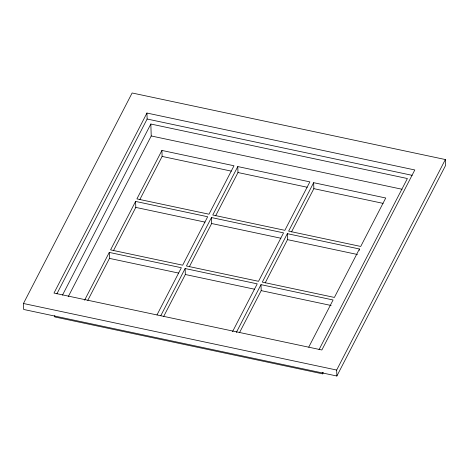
<?xml version="1.0" encoding="UTF-8"?>
<svg xmlns="http://www.w3.org/2000/svg" width="469" height="469" viewBox="0 0 469 469"><rect width="100%" height="100%" fill="white"/><g stroke="black" fill="none" stroke-linecap="round" stroke-linejoin="round"><path stroke-width="0.7" d="M23.45 303.49L132.129 92.985L445.351 159.542L445.55 165.51L336.871 376.015L23.649 309.458L23.45 303.49L336.672 370.041L445.351 159.542M146.938 113.047L53.994 293.066L321.863 349.98L414.807 169.96L146.938 113.047L147.137 119.02L56.878 293.84M62.483 295.136L150.83 124.021L407.385 178.531L319.037 349.651M68.251 296.672L151.229 135.963L150.83 124.021M84.59 300.213L109.271 252.416L181.356 267.735L157.009 314.887M135.594 201.43L110.578 249.877L182.664 265.19L207.679 216.748L135.594 201.43L135.793 207.404L113.445 250.681M161.916 150.443L136.907 198.891L208.992 214.204L234.002 165.762L161.916 150.443L162.116 156.417L139.768 199.694M87.791 300.377L109.465 258.39L109.271 252.416M160.791 315.69L185.132 268.538L257.223 283.851L232.542 331.653M211.46 217.552L186.445 265.993L258.53 281.312L283.546 232.864L211.46 217.552L211.654 223.52L189.312 266.802M237.783 166.565L212.768 215.007L284.859 230.326L309.868 181.878L237.783 166.565L237.982 172.533L215.634 215.816M163.658 316.493L185.331 274.506L185.132 268.538M236.323 332.457L260.999 284.654L333.084 299.972L308.743 347.124M287.327 233.668L262.312 282.115L334.397 297.434L359.412 248.986L287.327 233.668L287.52 239.641L265.178 282.918M313.65 182.681L288.634 231.129L360.72 246.448L385.735 198L313.65 182.681L313.849 188.655L291.501 231.932M239.518 332.615L261.198 290.628L260.999 284.654M54.738 315.52L54.785 316.956L322.654 373.869L323.329 372.574M147.137 119.02L412.14 175.324M151.229 135.963L402.05 189.259M162.116 156.417L231.346 171.126M237.982 172.533L307.213 187.248M313.849 188.655L383.079 203.364M135.793 207.404L205.023 222.113M211.654 223.52L280.89 238.234M287.52 239.641L357.466 254.503M109.465 258.39L178.701 273.099M185.331 274.506L254.561 289.221M261.198 290.628L331.143 305.489M359.412 248.986L359.453 250.311M336.672 370.041L336.871 376.015M322.608 372.439L322.654 373.869"/></g></svg>
